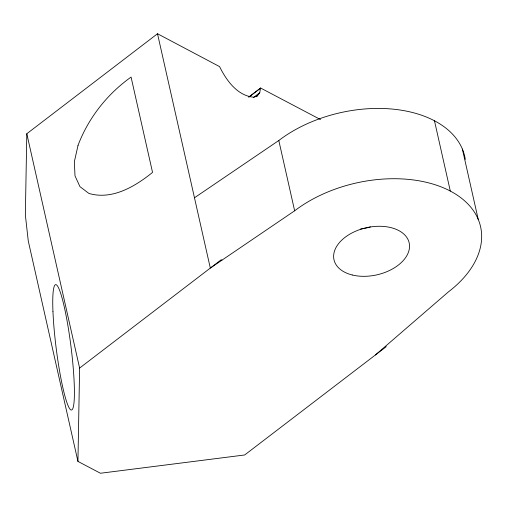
<?xml version="1.0" encoding="UTF-8"?>
<svg xmlns="http://www.w3.org/2000/svg" width="507" height="507" viewBox="0 0 507 507"><rect width="100%" height="100%" fill="white"/><g stroke="black" fill="none" stroke-linecap="round" stroke-linejoin="round"><path stroke-width="0.76" d="M248.842 96.976L260.566 88.009L259.742 92.737L257.461 95.81L253.906 97.224C237.466 95.956 226.268 80.302 219.588 66.613L157.506 33.747L26.801 133.74L25.35 214.936L28.265 240.958L77.939 461.402L100.449 473.253L244.678 454.969L386.245 346.674L385.472 346.268M77.939 461.402L79.612 368.069L26.801 133.74M375.383 354.982L448.511 291.804A111.73 70.01 -12.7 0 0 450.311 191.069L434.467 120.774M248.867 97.167L260.585 88.199M253.57 97.458L259.742 92.737M256.231 96.755L257.461 95.81M79.612 368.069L221.172 259.774L221.946 260.18M194.473 197.781L278.806 140.502A111.73 70.01 -12.7 0 1 393.457 109.182A111.73 70.01 -12.7 0 1 465.293 159.388M450.311 191.069A111.73 70.01 -12.7 0 0 294.649 210.798L210.316 268.076L157.506 33.747M260.566 88.009L320.487 119.551M462.384 149.096L478.228 219.392M278.806 140.502L294.649 210.798M370.421 226.914A38.526 24.14 -12.7 0 1 360.578 228.993M78.027 145.376L74.345 161.777L75.004 175.853L79.948 186.639L88.852 193.414C111.996 200.309 135.128 186.513 152.544 172.399L131.066 77.096C107.256 93.985 88.357 118.011 78.027 145.376M52.95 311.387A63.185 7.447 82.8 0 0 70.739 409.814A63.185 7.447 82.8 0 0 67.089 320.893A63.185 7.447 82.8 0 0 52.95 311.387M352.226 274.978A38.526 24.14 -12.7 0 0 409.536 246.491A38.526 24.14 -12.7 0 0 352.986 232.434A38.526 24.14 -12.7 0 0 352.226 274.978"/></g></svg>
